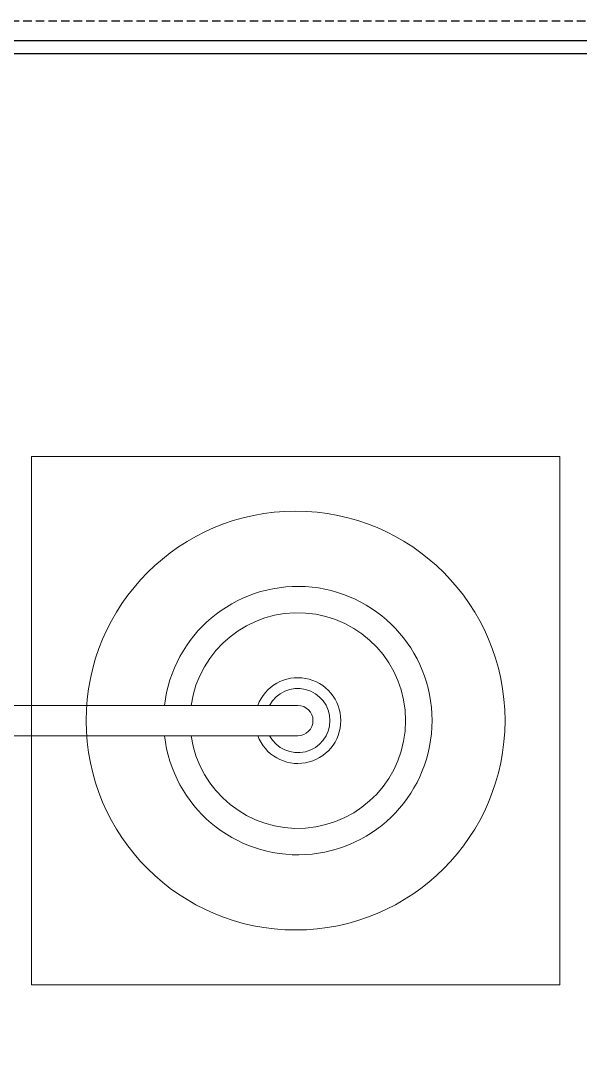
# Model space of a CAD drawing. Header units: millimetres. Extents: x -343543 to 400519, y -115663 to 104219.
# Drawn here: x -176791 to -176368, y 9198 to 9990 of the extents above; entities that cross this region are included whole.
import ezdxf
from ezdxf.xclip import XClip

# ---------------------------------------------------------------- set-up
doc = ezdxf.new("R2010")
doc.units = ezdxf.units.MM
doc.header["$XCLIPFRAME"] = 0
doc.linetypes.add('XREF MAT BANG TUONG XAY$0$xref_IKIGAI_Cot$0$HIDDEN', pattern=[9.525, 6.35, -3.175])
doc.layers.get('0').update_dxf_attribs({"color": 231, "lineweight": 0})
for name, color, linetype, lineweight in [('A-PATT', 252, 'Continuous', 9), ('A-SYMBOLS', 10, 'Continuous', 13), ('XREF MAT BANG TUONG XAY$0$01.Xref _MB T1$0$A-FURN', 8, 'Continuous', 5), ('XREF MAT BANG TUONG XAY$0$01.Xref _MB T1$0$A-TEXT', 8, 'Continuous', 25)]:
    doc.layers.add(name, color=color, linetype=linetype, lineweight=lineweight)
doc.layers.add('XREF MAT BANG TUONG XAY$0$A-FNSH', color=8, linetype='Continuous')
doc.layers.add('XREF MAT BANG TUONG XAY$0$xref_IKIGAI_Cot$0$S-HIDD', color=8, linetype='XREF MAT BANG TUONG XAY$0$xref_IKIGAI_Cot$0$HIDDEN')

# ---------------------------------------------------------------- blocks, each defined once
blk = doc.blocks.new('*U200')
at = {"color": 8}
blk.add_wipeout([(16.89, -365.71), (22.49, -366.84), (28.02, -368.28), (33.45, -370.04), (38.78, -372.11), (43.98, -374.48), (49.04, -377.14), (53.93, -380.08), (58.65, -383.3), (63.18, -386.79), (67.5, -390.53), (71.6, -394.5), (75.47, -398.71), (79.09, -403.13), (82.45, -407.75), (85.55, -412.55), (88.36, -417.53), (90.89, -422.65), (93.12, -427.91), (95.04, -433.29), (96.65, -438.77), (97.95, -444.34), (98.93, -449.97), (99.59, -455.64), (99.91, -461.35), (99.92, -467.06), (99.6, -472.76), (98.95, -478.44), (97.98, -484.07), (96.69, -489.64), (95.08, -495.12), (93.16, -500.5), (90.94, -505.77), (88.42, -510.89), (85.61, -515.87), (82.53, -520.68), (79.17, -525.3), (75.56, -529.73), (71.69, -533.94), (67.6, -537.92), (63.28, -541.66), (58.76, -545.15), (54.04, -548.38), (49.15, -551.33), (44.1, -554), (38.9, -556.37), (33.58, -558.45), (28.14, -560.21), (22.62, -561.67), (17.02, -562.8), (11.36, -563.61), (5.67, -564.1), (-0.04, -564.27), (-5.75, -564.1), (-11.45, -563.61), (-17.1, -562.8), (-22.7, -561.67), (-28.23, -560.21), (-33.66, -558.45), (-38.98, -556.37), (-44.18, -554), (-49.23, -551.33), (-54.13, -548.38), (-58.84, -545.15), (-63.37, -541.66), (-67.68, -537.92), (-71.78, -533.94), (-75.64, -529.73), (-79.26, -525.3), (-82.61, -520.68), (-85.7, -515.87), (-88.51, -510.89), (-91.02, -505.77), (-93.25, -500.5), (-95.16, -495.12), (-96.77, -489.64), (-98.06, -484.07), (-99.03, -478.44), (-99.68, -472.76), (-100, -467.06), (-100, -461.35), (-99.67, -455.64), (-99.01, -449.97), (-98.04, -444.34), (-96.74, -438.77), (-95.12, -433.29), (-93.2, -427.91), (-90.97, -422.65), (-88.45, -417.53), (-85.63, -412.55), (-82.54, -407.75), (-79.18, -403.13), (-75.56, -398.71), (-71.69, -394.5), (-67.59, -390.53), (-63.27, -386.79), (-58.74, -383.3), (-54.02, -380.08), (-49.12, -377.14), (-44.07, -374.48), (-38.87, -372.11), (-33.54, -370.04), (-28.1, -368.28), (-22.58, -366.84), (-16.97, -365.71), (-11.32, -364.9), (-11.32, -116.92), (-11.32, -76.05), (-11.24, -74.7), (-10.99, -73.36), (-10.59, -72.06), (-10.03, -70.81), (-9.32, -69.65), (-8.48, -68.58), (-7.52, -67.61), (-6.45, -66.77), (-5.28, -66.07), (-4.04, -65.51), (-2.74, -65.11), (-1.4, -64.86), (-0.04, -64.78), (1.32, -64.86), (2.66, -65.11), (3.96, -65.51), (5.2, -66.07), (6.36, -66.77), (7.43, -67.61), (8.4, -68.58), (9.24, -69.65), (9.94, -70.81), (10.5, -72.06), (10.91, -73.36), (11.15, -74.7), (11.23, -76.05), (11.23, -116.92), (11.23, -364.9)], dxfattribs=at)
for p, q in [((-11.32, -116.92), (-11.32, -464.27)), ((11.23, -116.92), (11.23, -464.27))]:
    blk.add_line(p, q, dxfattribs=at)
for radius, start, end in [(100, 96.47432, 83.52568), (80.32, 98.07061, 81.92939), (31.98, 110.64859, 69.35141), (23.91, 118.13847, 61.86153), (11.28, 180, 0)]:
    blk.add_arc((-0.04, -464.27), radius, start, end, dxfattribs=at)
blk = doc.blocks.new('XREF MAT BANG TUONG XAY$0$01.Xref _MB T1$0$Phong tam')
at = {"layer": 'XREF MAT BANG TUONG XAY$0$01.Xref _MB T1$0$A-FURN', "color": 8, "xscale": -1.016000000000006, "yscale": 1.016000000000006, "zscale": 1.016000000000006, "rotation": 90}
blk.add_blockref('*U200', (-4325, 6460.21), dxfattribs=at)
blk = doc.blocks.new('XREF MAT BANG TUONG XAY$0$xref_IKIGAI_Cot')
at = {"layer": 'XREF MAT BANG TUONG XAY$0$xref_IKIGAI_Cot$0$S-HIDD', "color": 8}
blk.add_lwpolyline([(5100, 10200), (210.01, 10200), (210.01, 9990), (5100, 9990)], close=True, dxfattribs=at)
blk = doc.blocks.new('XREF MAT BANG NOI THAT$0$nnnngfbn v')
at = {"color": 8}
blk.add_lwpolyline([(200, -400), (-200, -400), (-200, 0), (200, 0)], close=True, dxfattribs=at)
blk.add_circle((0, -200), 158.53, dxfattribs=at)
blk = doc.blocks.new('XREF MAT BANG NOI THAT')
at = {"color": 8}
blk.add_blockref('XREF MAT BANG NOI THAT$0$nnnngfbn v', (4750, 9660.25), dxfattribs=at)
blk = doc.blocks.new('01.Xref _MB T1')
at = {"layer": 'XREF MAT BANG TUONG XAY$0$01.Xref _MB T1$0$A-TEXT', "color": 8}
blk.add_blockref('XREF MAT BANG TUONG XAY$0$01.Xref _MB T1$0$Phong tam', (8605.00011, 2999.99999), dxfattribs=at)
at = {"layer": 'XREF MAT BANG TUONG XAY$0$A-FNSH', "color": 8}
for points in [[(-15.00005, 10225.00021), (1890.00118, 10225.00021), (1890.00119, 10824.86981), (2150.00118, 10825.00868), (2150.0015, 10225.00011), (3280.00058, 10225.00011), (3279.97659, 10825.03045), (3540.00118, 10824.96241), (3540.00133, 10224.99984), (5475.00011, 10224.99984), (5475.00011, 9964.99997), (4184.98961, 9965.00167), (4184.98236, 4479.99998), (5730.00011, 4479.99998)], [(-15.00005, 10215.00021), (1900.00118, 10215.00021), (1900.00119, 10814.87515), (2140.00118, 10815.00334), (2140.0015, 10215.00011), (3290.00098, 10215.00011), (3289.97699, 10815.02783), (3530.00118, 10814.96502), (3530.00133, 10214.99984), (5465.00011, 10214.99984), (5465.00011, 9974.99999), (4174.98962, 9975.00168), (4174.98235, 4469.99998), (5720.00011, 4469.99998)]]:
    blk.add_lwpolyline(points, dxfattribs=at)
at = {"color": 8}
ref = blk.add_blockref('XREF MAT BANG TUONG XAY$0$xref_IKIGAI_Cot', (-0.00927, -0.00001), dxfattribs=at)
XClip(ref).set_block_clipping_path([(-1610.3425959283, -2225.6693134198), (41829.1295208634, 21555.8819575264)])
at = {"layer": 'A-PATT', "color": 8}
blk.add_blockref('XREF MAT BANG NOI THAT', (0, 0), dxfattribs=at)

msp = doc.modelspace()

# ---------------------------------------------------------------- block references
at = {"layer": 'A-SYMBOLS'}
msp.add_blockref('01.Xref _MB T1', (-181333.08, 0), dxfattribs=at)

doc.saveas('drawing.dxf')
